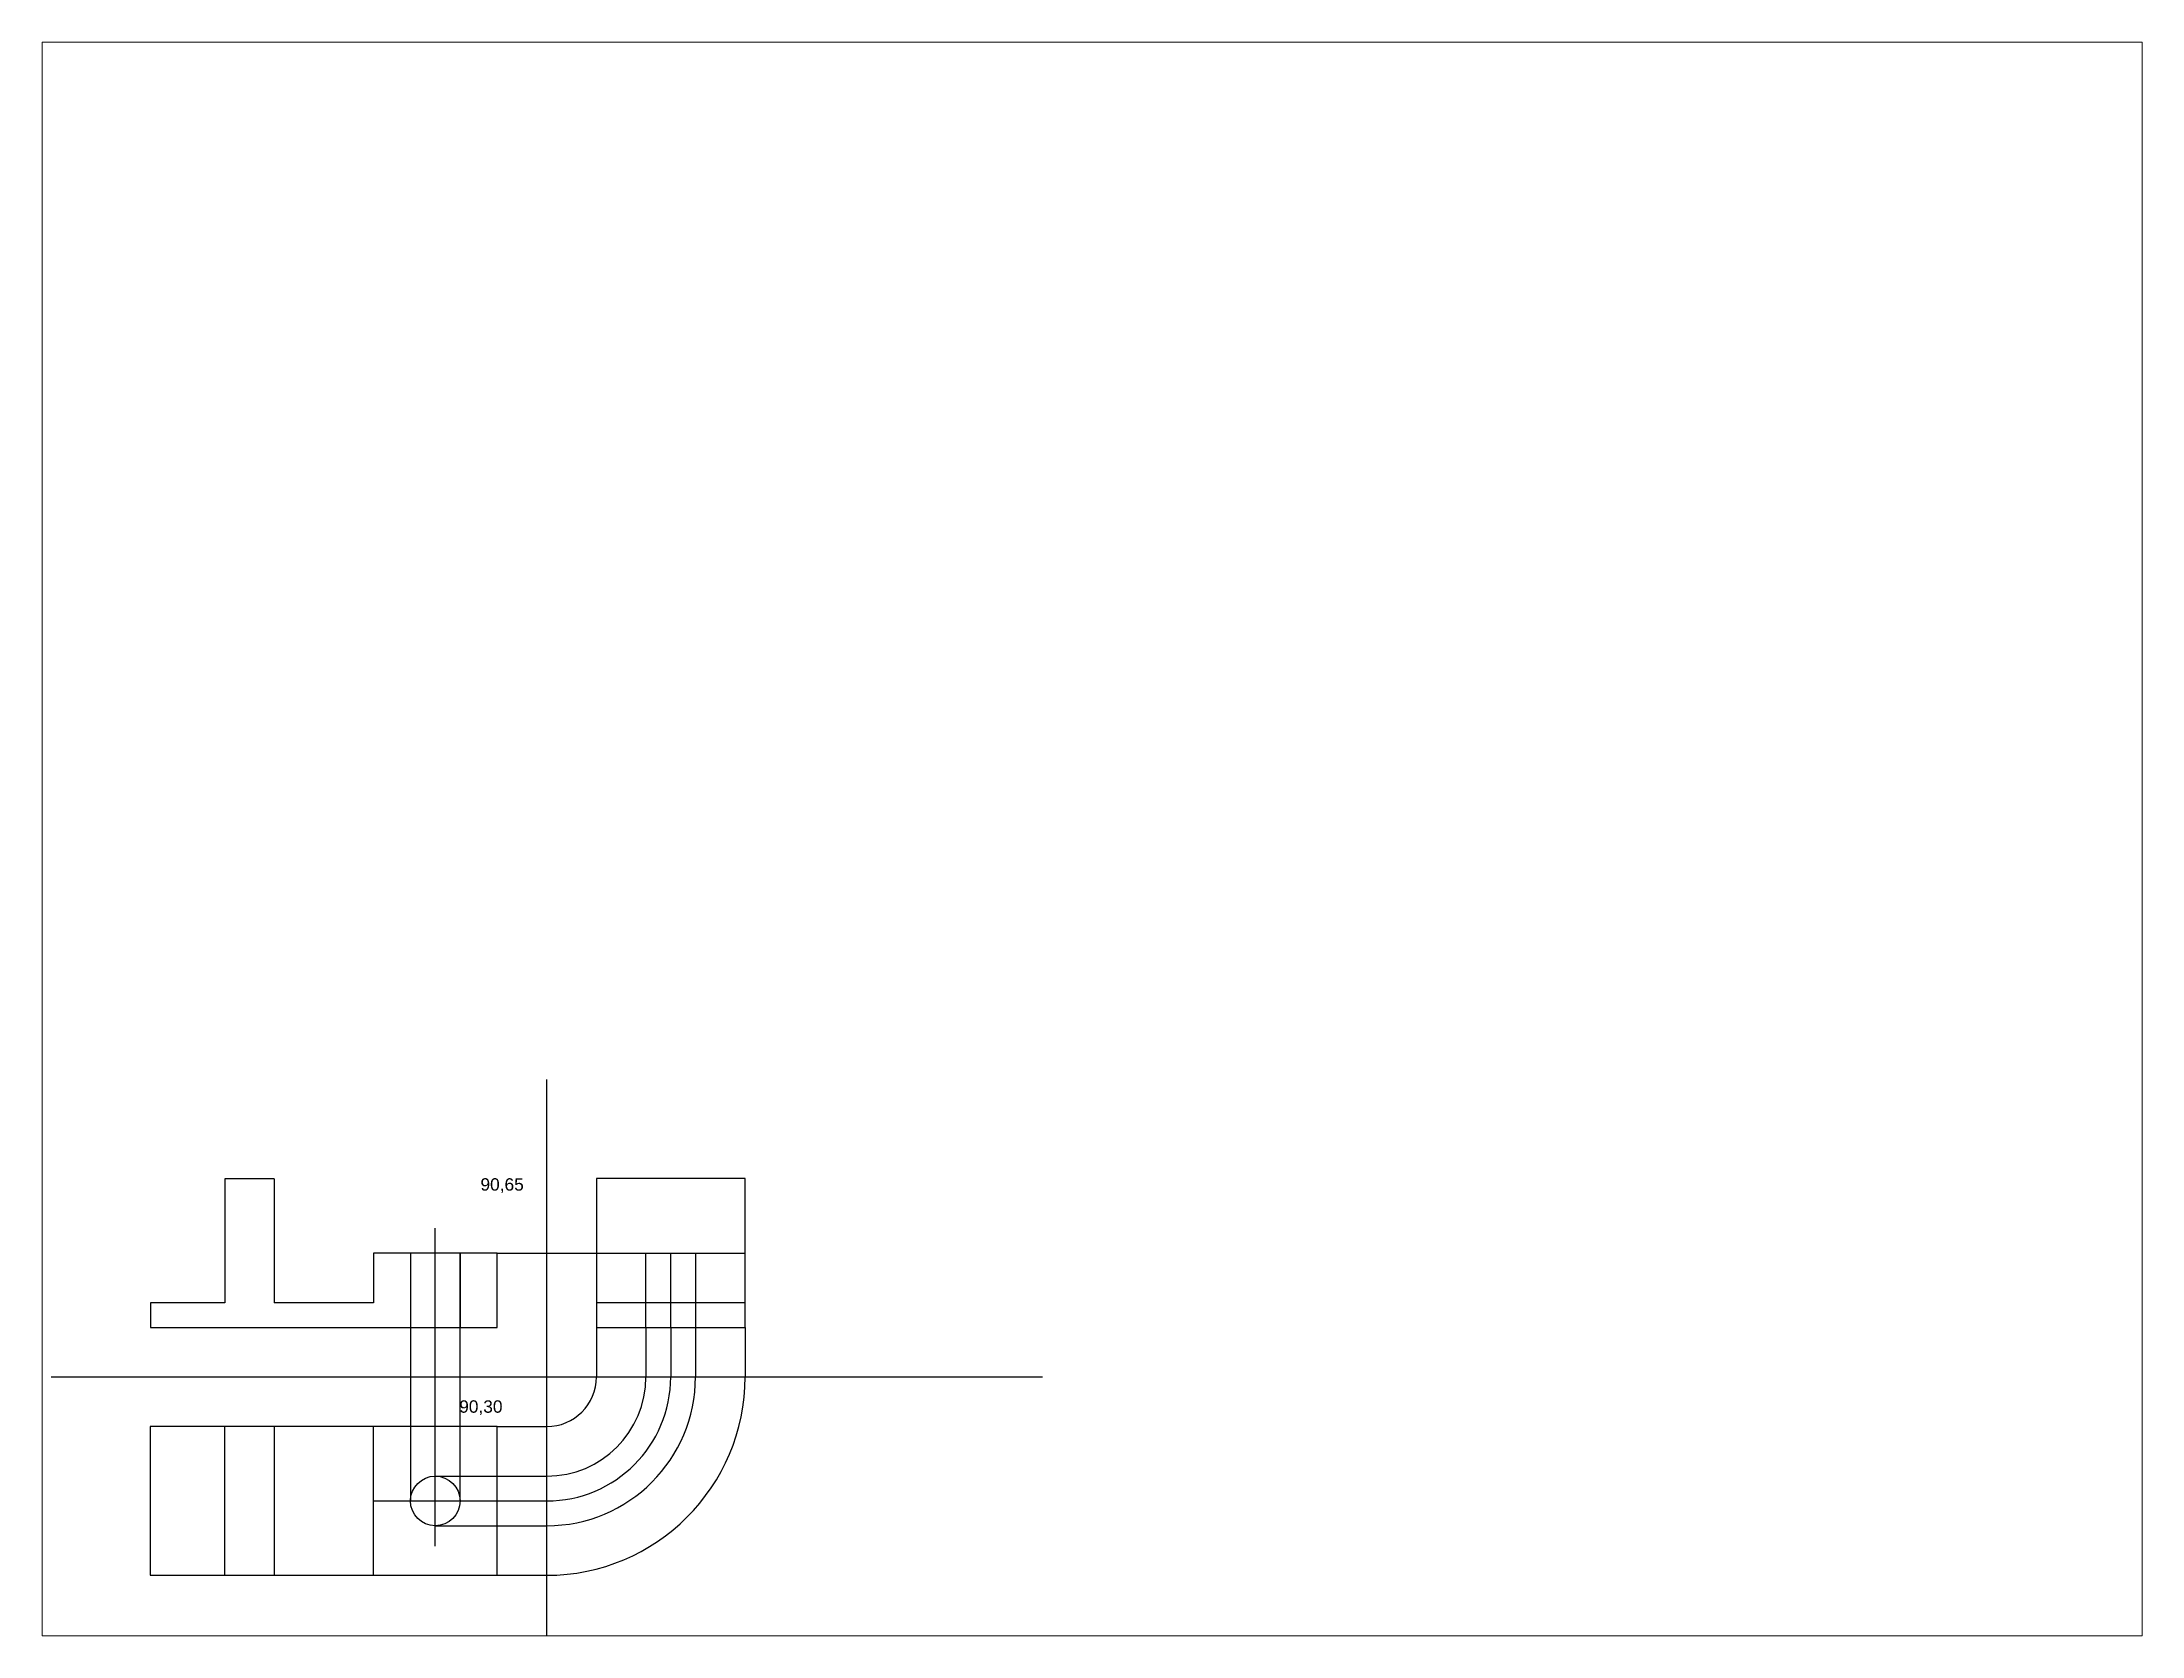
# Paper-space layout 'Layout1' of a CAD drawing. Header units: millimetres. Extents: x 26 to 231, y 20 to 176.
# The model-space entities are those that its viewports show. They can reach past a viewport. Long polylines and large blocks are cut down to what shows.
import ezdxf

# ---------------------------------------------------------------- set-up
doc = ezdxf.new("R2010")
doc.units = ezdxf.units.MM
doc.styles.get("Standard").update_dxf_attribs({"font": 'arial.ttf'})

msp = doc.modelspace()

# ---------------------------------------------------------------- linework, layer by layer
at = {"color": 114, "true_color": 0x139b48}
for p, q in [((100, 80), (100, 100.01)), ((100, -20), (100, 80)), ((0, 40), (200, 40))]:
    msp.add_line(p, q, dxfattribs=at)
for p, q in [((45.02, 79.97), (35.02, 79.97)), ((35.02, 79.97), (35.02, 54.97)), ((45.02, 79.97), (45.02, 54.97)), ((140, 80), (110, 80)), ((110, 80), (110, 50)), ((140, 50), (140, 80)), ((90.02, 64.97), (65.02, 64.97)), ((65.02, 64.97), (65.02, 54.97)), ((90.02, 49.97), (90.02, 64.97)), ((35.02, 54.97), (20.02, 54.97)), ((20.02, 54.97), (20.02, 49.97)), ((65.02, 54.97), (45.02, 54.97)), ((110, 55), (140, 55)), ((20.02, 49.97), (90.02, 49.97)), ((110, 50), (140, 50)), ((90, 30), (20, 30)), ((20, 30), (20, 0)), ((35, 30), (35, 0)), ((45, 30), (45, 0)), ((65, 30), (65, 0)), ((90, 0), (90, 30)), ((20, 0), (20, 0)), ((20, 0), (90, 0)), ((20, 0), (20, 0))]:
    msp.add_line(p, q)
at = {"color": 175, "true_color": 0x4554a5}
for p, q in [((77.5, 5.88), (77.5, 70)), ((72.5, 65), (72.5, 50)), ((82.5, 65), (82.5, 50)), ((110, 65), (140, 65)), ((120, 50), (120, 65)), ((125, 50), (125, 65)), ((130, 65), (130, 50)), ((65, 15), (100, 15))]:
    msp.add_line(p, q, dxfattribs=at)
at = {"color": 167, "true_color": 0x3d4a8b}
for p, q in [((72.5, 65), (72.5, 15)), ((82.5, 15), (82.5, 65)), ((90.02, 64.97), (110, 64.97)), ((110, 50), (110, 40)), ((120, 50), (120, 40)), ((125, 50), (125, 40)), ((130, 50), (130, 40)), ((140, 50), (140, 40)), ((90, 30), (100, 30)), ((77.5, 20), (100, 20)), ((77.5, 10), (100, 10)), ((90, 0), (100, 0))]:
    msp.add_line(p, q, dxfattribs=at)
at = {"color": 52, "true_color": 0xc8c92d}
for p, q in [((72.5, 64.97), (72.5, 49.97)), ((82.5, 65), (82.5, 50))]:
    msp.add_line(p, q, dxfattribs=at)
msp.add_circle((77.5, 15), 5)
at = {"color": 167, "true_color": 0x3d4a8b}
for radius in [10, 20, 25, 30, 40]:
    msp.add_arc((100, 40), radius, 270, 0, dxfattribs=at)

# ---------------------------------------------------------------- texts
at = {"color": 175, "true_color": 0x4554a5, "insert": (86.62, 80.08), "char_height": 2.5, "attachment_point": 1}
msp.add_mtext_dynamic_manual_height_columns('90,65', width=6.511, gutter_width=12.5, heights=[0], dxfattribs=at)
at = {"insert": (82.33, 35.29), "char_height": 2.5, "attachment_point": 1}
msp.add_mtext_dynamic_manual_height_columns('90,30', width=12.9187, gutter_width=12.5, heights=[0], dxfattribs=at)

psp = doc.layouts.get("Layout1")

# ---------------------------------------------------------------- viewports
at = {"layer": '0'}
psp.add_viewport(center=(128.5, 97.5), size=(205.6, 156), view_center_point=(210, 148.5), view_height=321.4725, dxfattribs=at)

doc.saveas('drawing.dxf')
